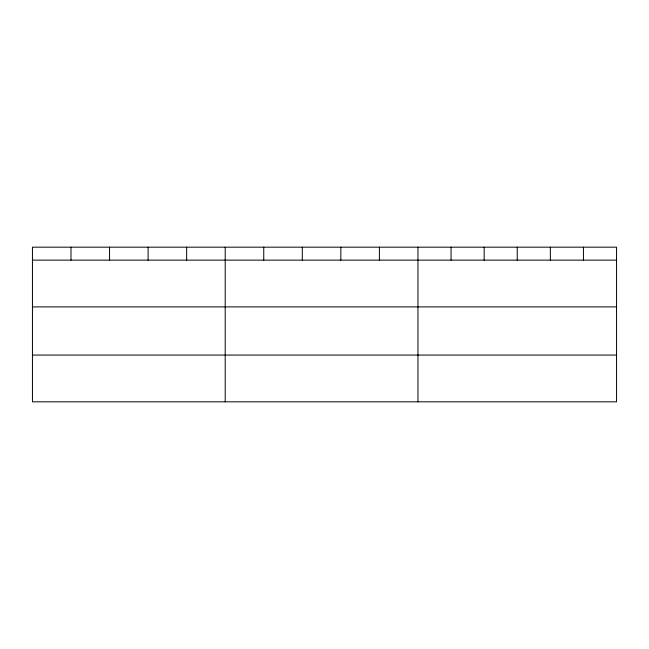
<?xml version="1.0" encoding="UTF-8"?>
<svg xmlns="http://www.w3.org/2000/svg" width="649" height="649" viewBox="0 0 649 649"><rect width="100%" height="100%" fill="white"/><g stroke="black" fill="none" stroke-linecap="round" stroke-linejoin="round"><path stroke-width="0.97" d="M616.55 306.896L616.55 247.172L32.45 247.172L32.45 401.828L616.55 401.828L616.55 306.896L32.45 306.896M32.45 260.135L616.55 260.135M32.45 355.068L616.55 355.068M583.451 247.172L583.451 260.135M550.352 247.172L550.352 260.135M517.253 247.172L517.253 260.135M484.154 247.172L484.154 260.135M451.055 247.172L451.055 260.135M417.956 247.172L417.956 401.828M379.405 247.172L379.405 260.135M340.855 247.172L340.855 260.135M302.304 247.172L302.304 260.135M263.754 247.172L263.754 260.135M225.203 247.172L225.203 401.828M186.652 247.172L186.652 260.135M148.102 247.172L148.102 260.135M109.551 247.172L109.551 260.135M71.001 247.172L71.001 260.135"/></g></svg>
